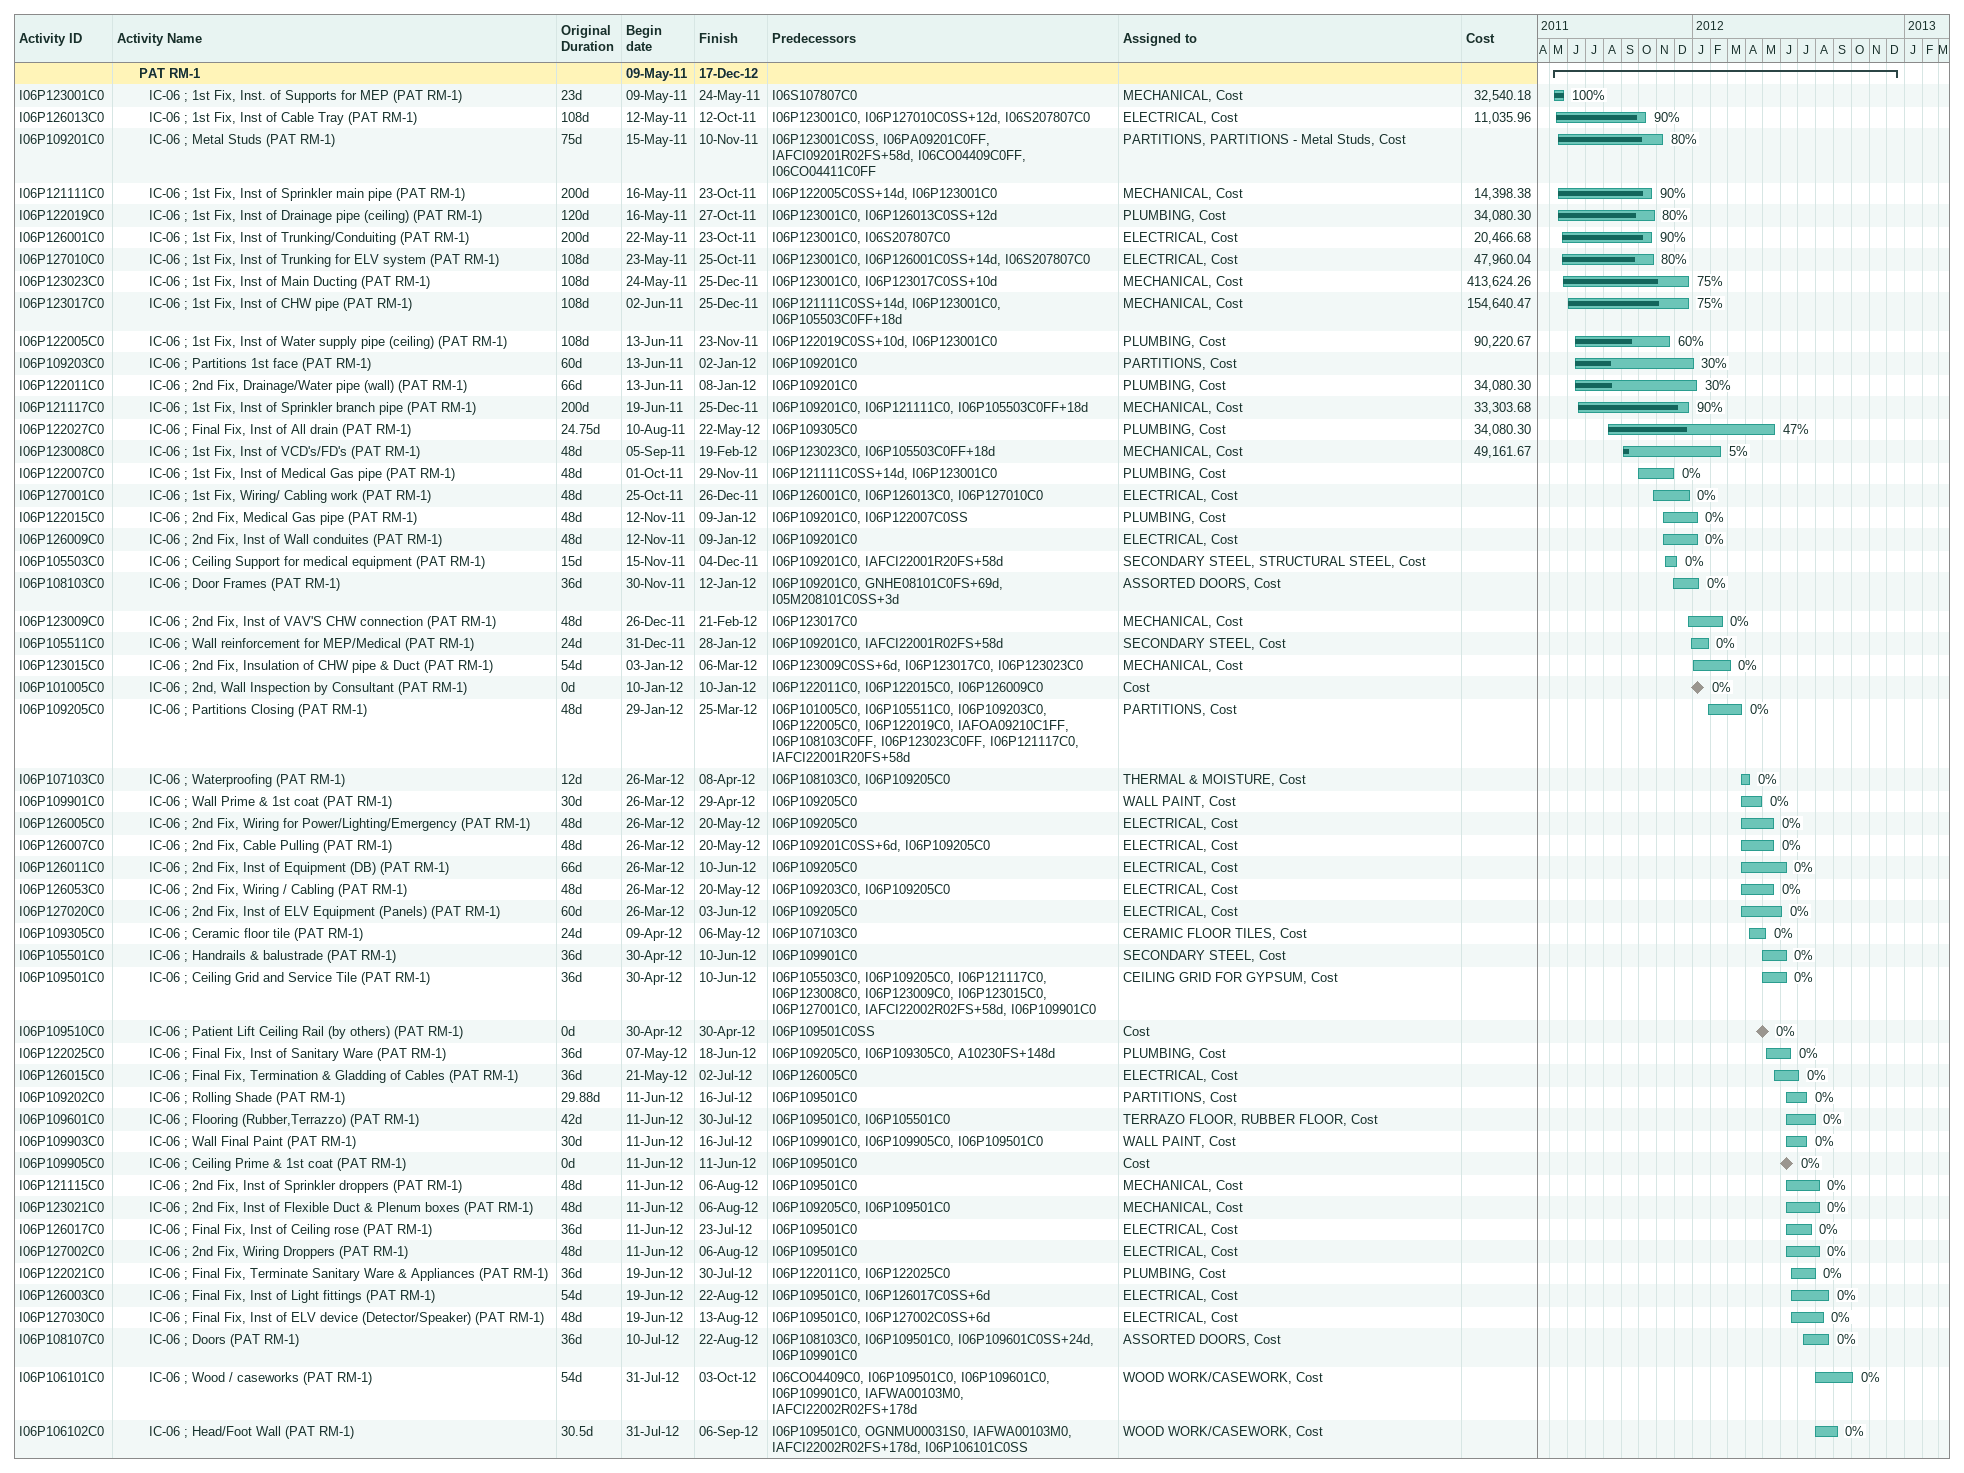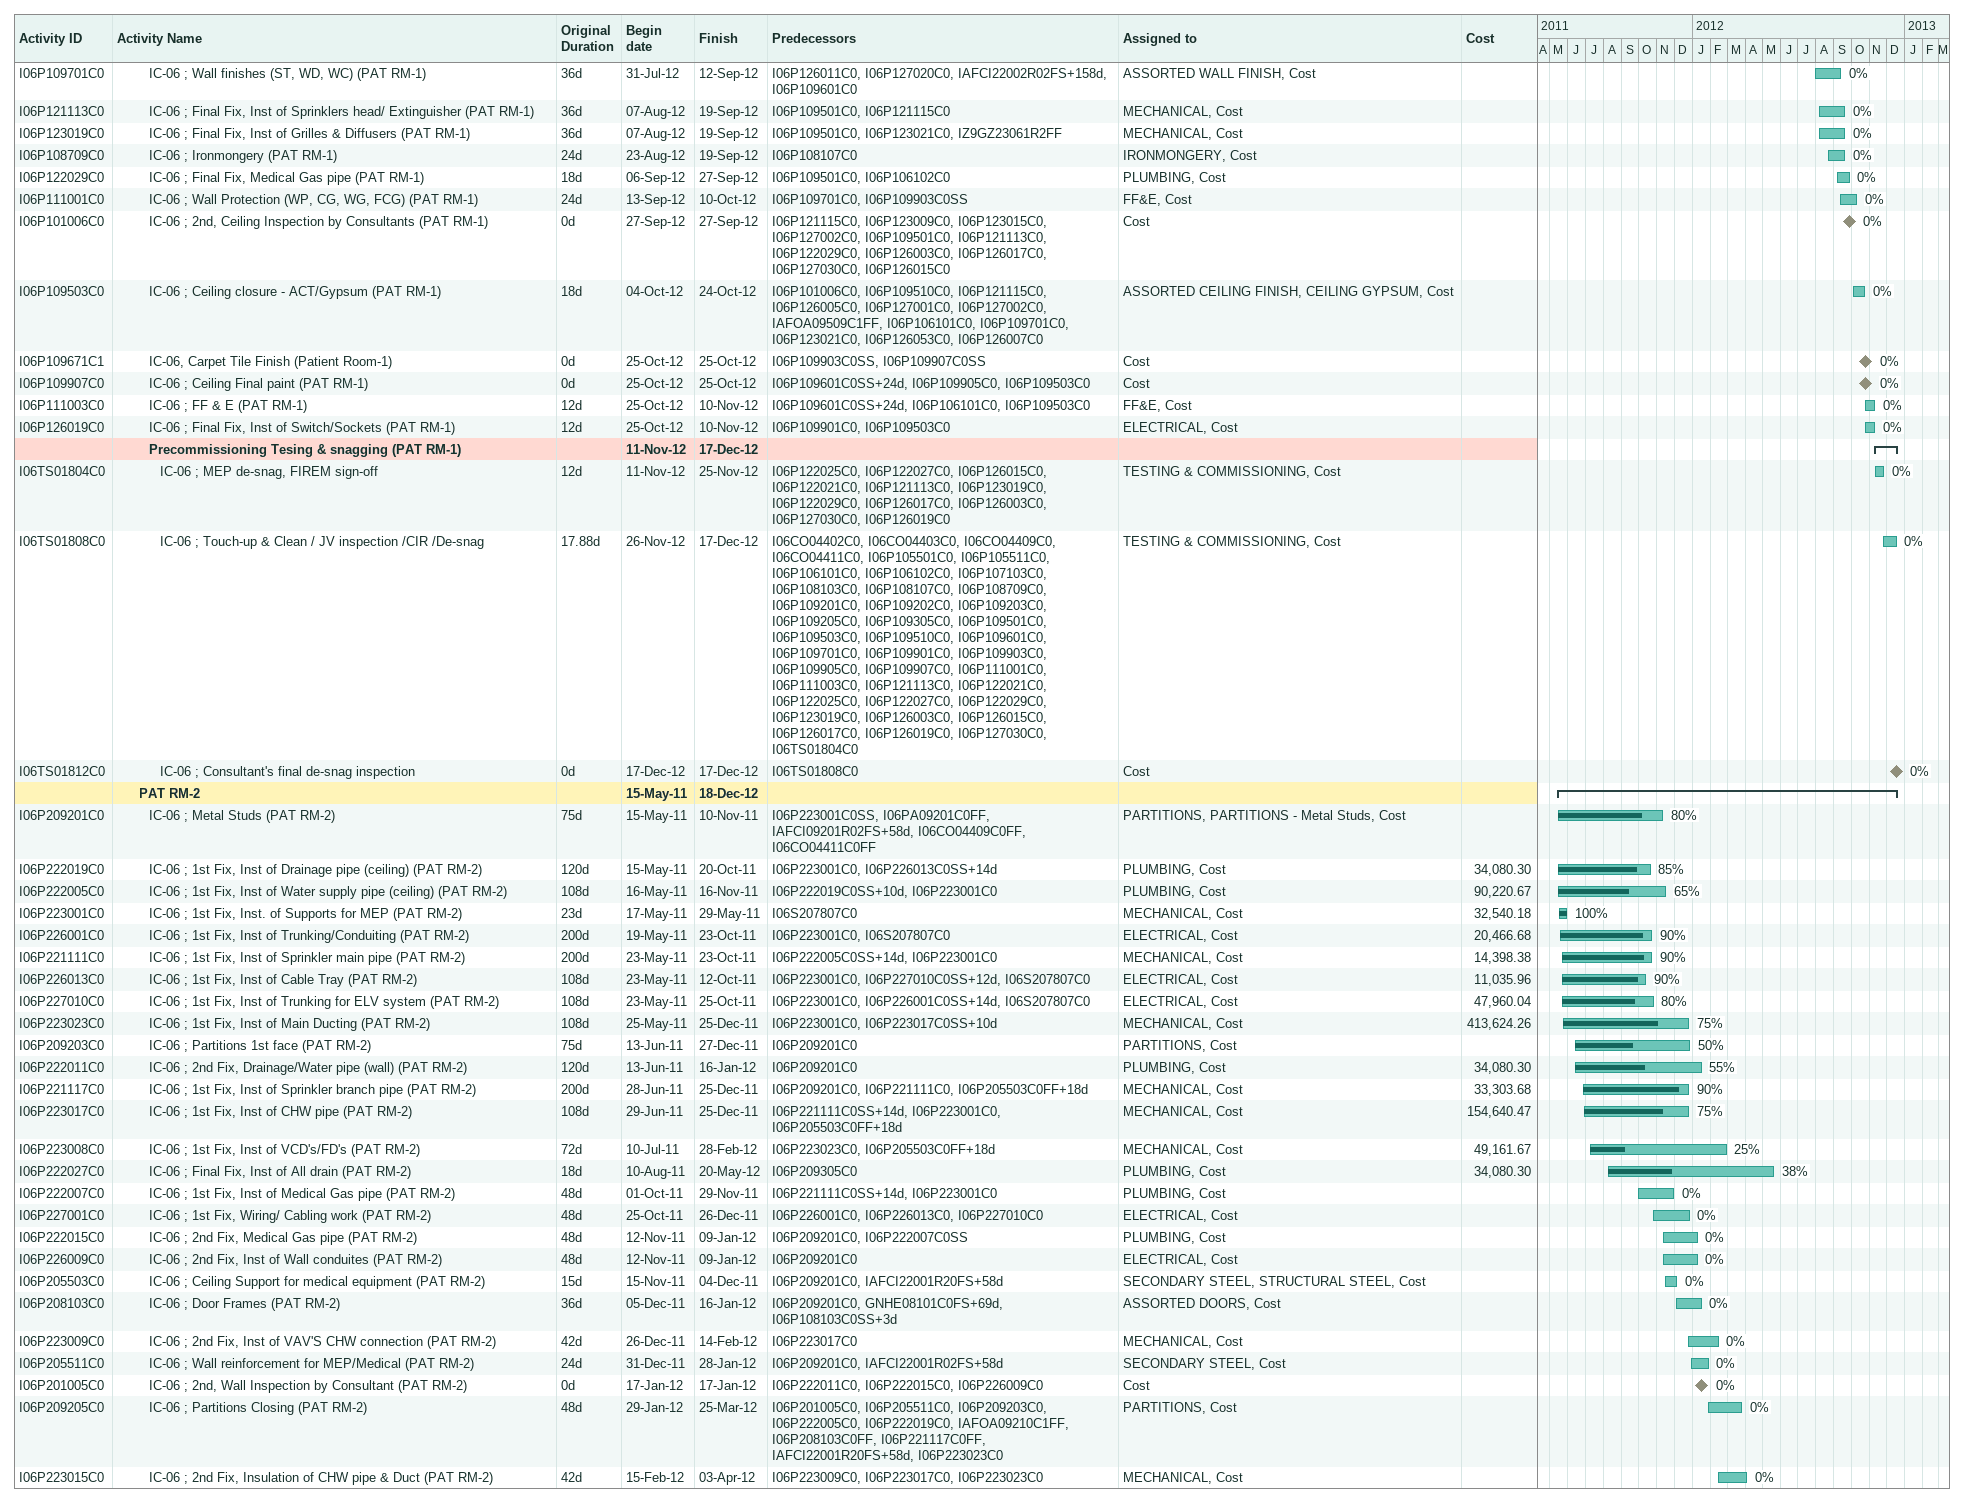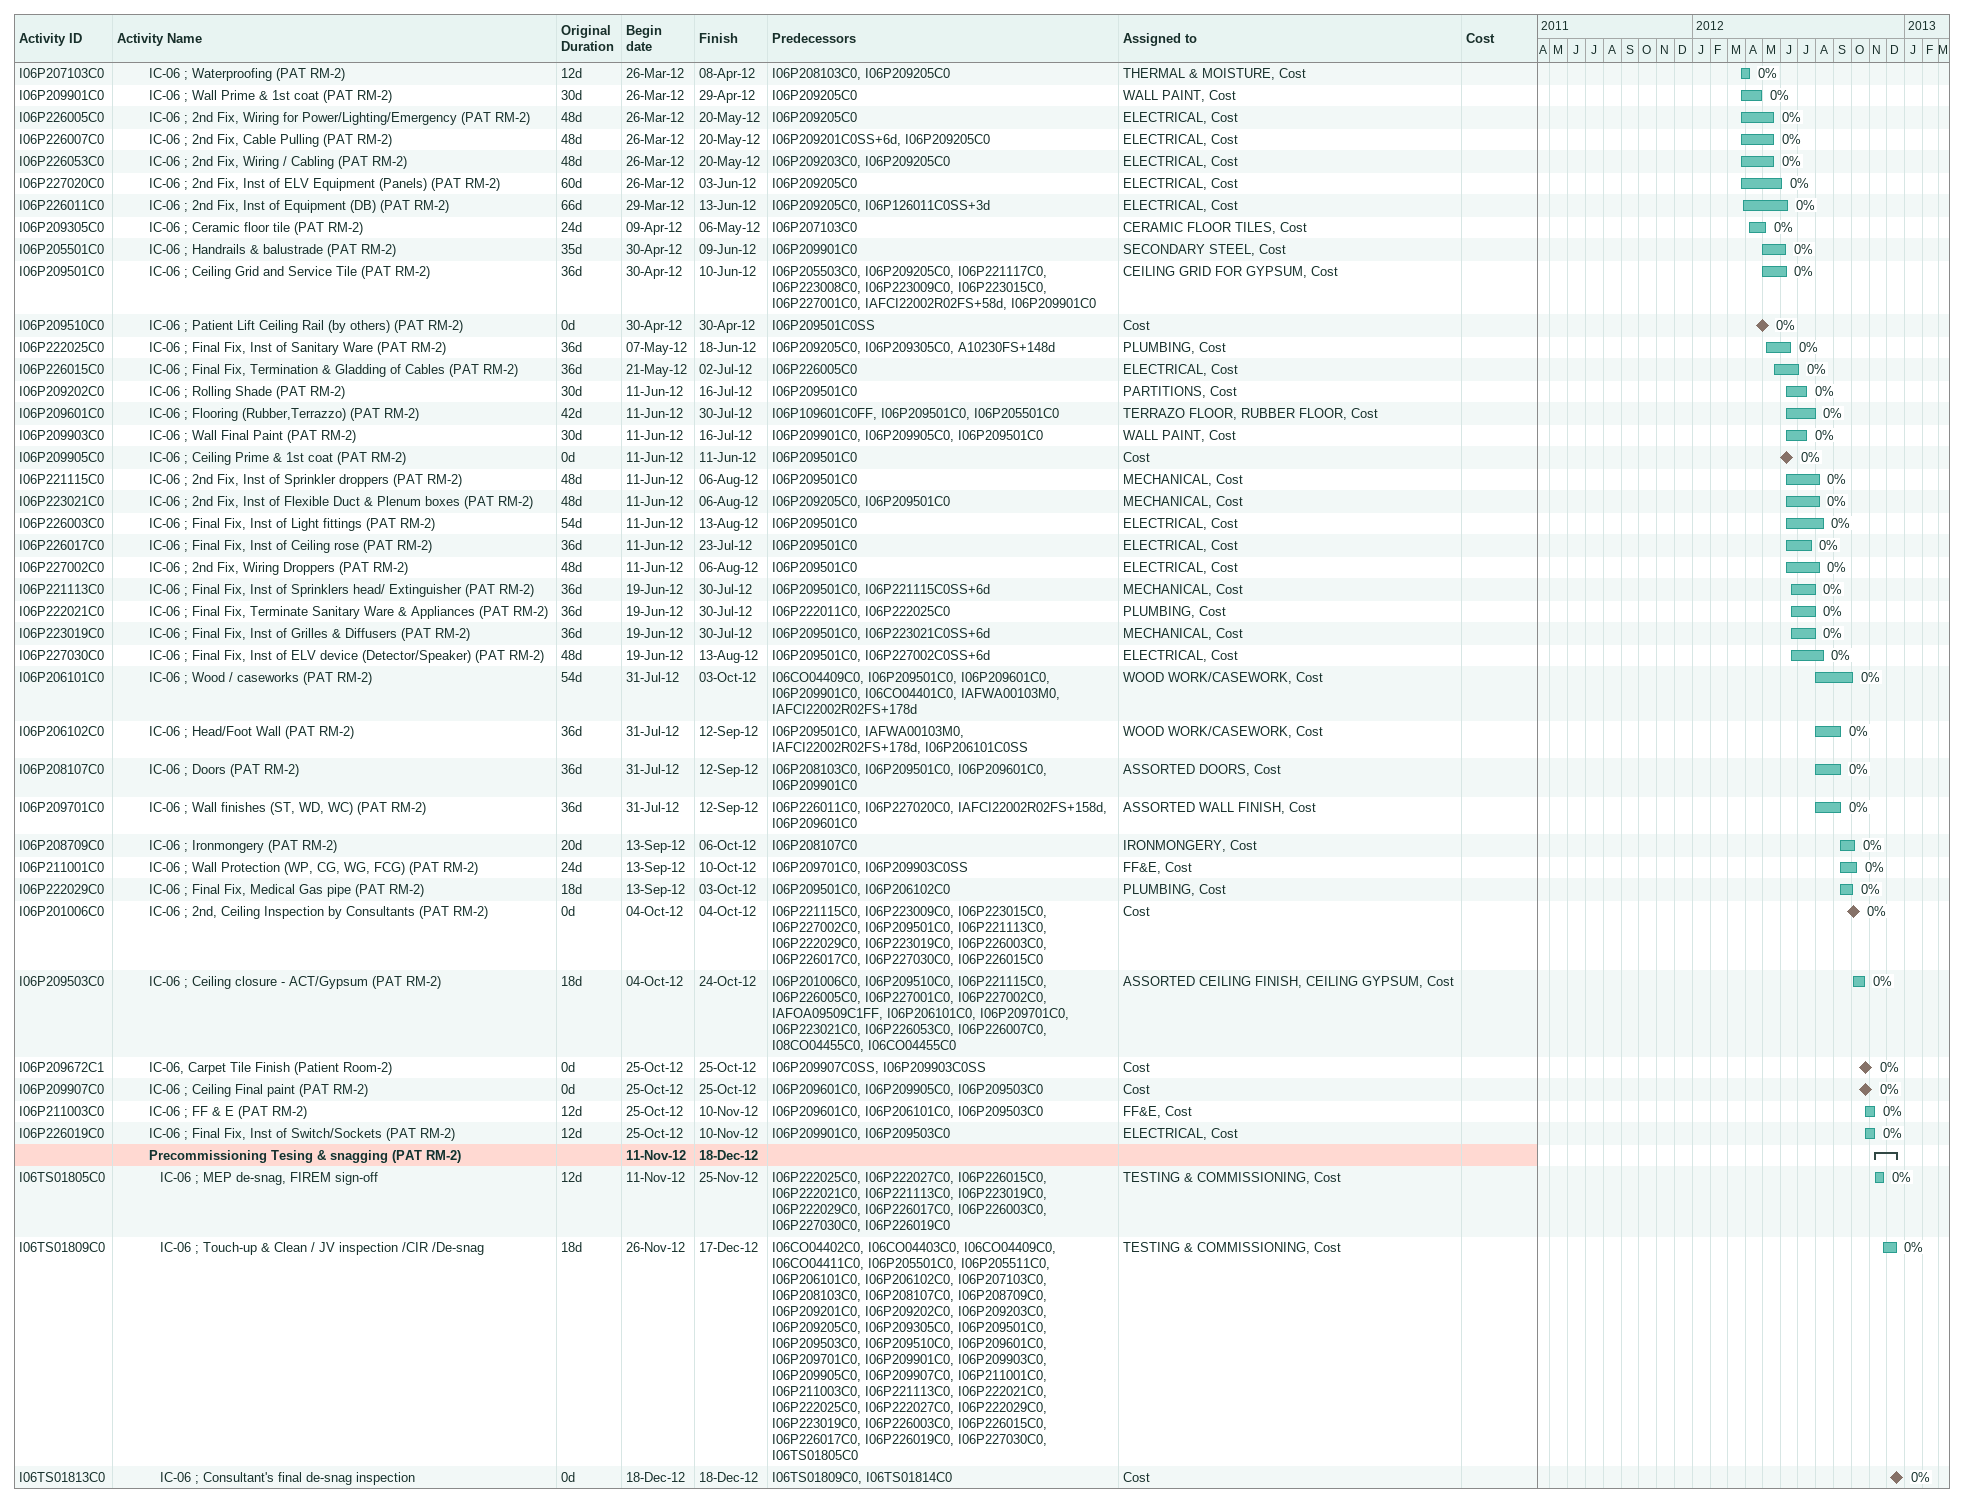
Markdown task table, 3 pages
| ID | Level | Task | Original duration | Start | Finish | Predecessors | Resources | % complete | Cost |
|---|---|---|---|---|---|---|---|---|---|
|  | 3 | **PAT RM-1** |  | 2011-05-09 | 2012-12-17 |  |  |  |  |
| I06P123001C0 | 4 | IC-06 ; 1st Fix, Inst. of Supports for MEP (PAT RM-1) | 23d | 2011-05-09 | 2011-05-24 | I06S107807C0 | MECHANICAL, Cost | 100 | 32540.18 |
| I06P126013C0 | 4 | IC-06 ; 1st Fix, Inst of Cable Tray (PAT RM-1) | 108d | 2011-05-12 | 2011-10-12 | I06P123001C0, I06P127010C0SS+12d, I06S207807C0 | ELECTRICAL, Cost | 90 | 11035.96 |
| I06P109201C0 | 4 | IC-06 ; Metal Studs (PAT RM-1) | 75d | 2011-05-15 | 2011-11-10 | I06P123001C0SS, I06PA09201C0FF, IAFCI09201R02FS+58d, I06CO04409C0FF, I06CO04411C0FF | PARTITIONS, PARTITIONS - Metal Studs, Cost | 80 |  |
| I06P121111C0 | 4 | IC-06 ; 1st Fix, Inst of Sprinkler main pipe (PAT RM-1) | 200d | 2011-05-16 | 2011-10-23 | I06P122005C0SS+14d, I06P123001C0 | MECHANICAL, Cost | 90 | 14398.38 |
| I06P122019C0 | 4 | IC-06 ; 1st Fix, Inst of Drainage pipe (ceiling) (PAT RM-1) | 120d | 2011-05-16 | 2011-10-27 | I06P123001C0, I06P126013C0SS+12d | PLUMBING, Cost | 80 | 34080.30 |
| I06P126001C0 | 4 | IC-06 ; 1st Fix, Inst of Trunking/Conduiting (PAT RM-1) | 200d | 2011-05-22 | 2011-10-23 | I06P123001C0, I06S207807C0 | ELECTRICAL, Cost | 90 | 20466.68 |
| I06P127010C0 | 4 | IC-06 ; 1st Fix, Inst of Trunking for ELV system (PAT RM-1) | 108d | 2011-05-23 | 2011-10-25 | I06P123001C0, I06P126001C0SS+14d, I06S207807C0 | ELECTRICAL, Cost | 80 | 47960.04 |
| I06P123023C0 | 4 | IC-06 ; 1st Fix, Inst of Main Ducting (PAT RM-1) | 108d | 2011-05-24 | 2011-12-25 | I06P123001C0, I06P123017C0SS+10d | MECHANICAL, Cost | 75 | 413624.26 |
| I06P123017C0 | 4 | IC-06 ; 1st Fix, Inst of CHW pipe (PAT RM-1) | 108d | 2011-06-02 | 2011-12-25 | I06P121111C0SS+14d, I06P123001C0, I06P105503C0FF+18d | MECHANICAL, Cost | 75 | 154640.47 |
| I06P122005C0 | 4 | IC-06 ; 1st Fix, Inst of Water supply pipe (ceiling) (PAT RM-1) | 108d | 2011-06-13 | 2011-11-23 | I06P122019C0SS+10d, I06P123001C0 | PLUMBING, Cost | 60 | 90220.67 |
| I06P109203C0 | 4 | IC-06 ; Partitions 1st face (PAT RM-1) | 60d | 2011-06-13 | 2012-01-02 | I06P109201C0 | PARTITIONS, Cost | 30 |  |
| I06P122011C0 | 4 | IC-06 ; 2nd Fix, Drainage/Water pipe (wall) (PAT RM-1) | 66d | 2011-06-13 | 2012-01-08 | I06P109201C0 | PLUMBING, Cost | 30 | 34080.30 |
| I06P121117C0 | 4 | IC-06 ; 1st Fix, Inst of Sprinkler branch pipe (PAT RM-1) | 200d | 2011-06-19 | 2011-12-25 | I06P109201C0, I06P121111C0, I06P105503C0FF+18d | MECHANICAL, Cost | 90 | 33303.68 |
| I06P122027C0 | 4 | IC-06 ; Final Fix, Inst of All drain (PAT RM-1) | 24.75d | 2011-08-10 | 2012-05-22 | I06P109305C0 | PLUMBING, Cost | 47 | 34080.30 |
| I06P123008C0 | 4 | IC-06 ; 1st Fix, Inst of VCD's/FD's (PAT RM-1) | 48d | 2011-09-05 | 2012-02-19 | I06P123023C0, I06P105503C0FF+18d | MECHANICAL, Cost | 5 | 49161.67 |
| I06P122007C0 | 4 | IC-06 ; 1st Fix, Inst of Medical Gas pipe (PAT RM-1) | 48d | 2011-10-01 | 2011-11-29 | I06P121111C0SS+14d, I06P123001C0 | PLUMBING, Cost | 0 |  |
| I06P127001C0 | 4 | IC-06 ; 1st Fix, Wiring/ Cabling work (PAT RM-1) | 48d | 2011-10-25 | 2011-12-26 | I06P126001C0, I06P126013C0, I06P127010C0 | ELECTRICAL, Cost | 0 |  |
| I06P122015C0 | 4 | IC-06 ; 2nd Fix, Medical Gas pipe (PAT RM-1) | 48d | 2011-11-12 | 2012-01-09 | I06P109201C0, I06P122007C0SS | PLUMBING, Cost | 0 |  |
| I06P126009C0 | 4 | IC-06 ; 2nd Fix, Inst of Wall conduites (PAT RM-1) | 48d | 2011-11-12 | 2012-01-09 | I06P109201C0 | ELECTRICAL, Cost | 0 |  |
| I06P105503C0 | 4 | IC-06 ; Ceiling Support for medical equipment (PAT RM-1) | 15d | 2011-11-15 | 2011-12-04 | I06P109201C0, IAFCI22001R20FS+58d | SECONDARY STEEL, STRUCTURAL STEEL, Cost | 0 |  |
| I06P108103C0 | 4 | IC-06 ; Door Frames (PAT RM-1) | 36d | 2011-11-30 | 2012-01-12 | I06P109201C0, GNHE08101C0FS+69d, I05M208101C0SS+3d | ASSORTED DOORS, Cost | 0 |  |
| I06P123009C0 | 4 | IC-06 ; 2nd Fix, Inst of VAV'S CHW connection (PAT RM-1) | 48d | 2011-12-26 | 2012-02-21 | I06P123017C0 | MECHANICAL, Cost | 0 |  |
| I06P105511C0 | 4 | IC-06 ; Wall reinforcement for MEP/Medical (PAT RM-1) | 24d | 2011-12-31 | 2012-01-28 | I06P109201C0, IAFCI22001R02FS+58d | SECONDARY STEEL, Cost | 0 |  |
| I06P123015C0 | 4 | IC-06 ; 2nd Fix, Insulation of CHW pipe & Duct (PAT RM-1) | 54d | 2012-01-03 | 2012-03-06 | I06P123009C0SS+6d, I06P123017C0, I06P123023C0 | MECHANICAL, Cost | 0 |  |
| I06P101005C0 | 4 | IC-06 ; 2nd, Wall Inspection by Consultant (PAT RM-1) | 0d | 2012-01-10 | 2012-01-10 | I06P122011C0, I06P122015C0, I06P126009C0 | Cost | 0 |  |
| I06P109205C0 | 4 | IC-06 ; Partitions Closing (PAT RM-1) | 48d | 2012-01-29 | 2012-03-25 | I06P101005C0, I06P105511C0, I06P109203C0, I06P122005C0, I06P122019C0, IAFOA09210C1FF, I06P108103C0FF, I06P123023C0FF, I06P121117C0, IAFCI22001R20FS+58d | PARTITIONS, Cost | 0 |  |
| I06P107103C0 | 4 | IC-06 ; Waterproofing (PAT RM-1) | 12d | 2012-03-26 | 2012-04-08 | I06P108103C0, I06P109205C0 | THERMAL & MOISTURE, Cost | 0 |  |
| I06P109901C0 | 4 | IC-06 ; Wall Prime & 1st coat (PAT RM-1) | 30d | 2012-03-26 | 2012-04-29 | I06P109205C0 | WALL PAINT, Cost | 0 |  |
| I06P126005C0 | 4 | IC-06 ; 2nd Fix, Wiring for Power/Lighting/Emergency (PAT RM-1) | 48d | 2012-03-26 | 2012-05-20 | I06P109205C0 | ELECTRICAL, Cost | 0 |  |
| I06P126007C0 | 4 | IC-06 ; 2nd Fix, Cable Pulling (PAT RM-1) | 48d | 2012-03-26 | 2012-05-20 | I06P109201C0SS+6d, I06P109205C0 | ELECTRICAL, Cost | 0 |  |
| I06P126011C0 | 4 | IC-06 ; 2nd Fix, Inst of Equipment (DB) (PAT RM-1) | 66d | 2012-03-26 | 2012-06-10 | I06P109205C0 | ELECTRICAL, Cost | 0 |  |
| I06P126053C0 | 4 | IC-06 ; 2nd Fix, Wiring / Cabling (PAT RM-1) | 48d | 2012-03-26 | 2012-05-20 | I06P109203C0, I06P109205C0 | ELECTRICAL, Cost | 0 |  |
| I06P127020C0 | 4 | IC-06 ; 2nd Fix, Inst of ELV Equipment (Panels) (PAT RM-1) | 60d | 2012-03-26 | 2012-06-03 | I06P109205C0 | ELECTRICAL, Cost | 0 |  |
| I06P109305C0 | 4 | IC-06 ; Ceramic floor tile (PAT RM-1) | 24d | 2012-04-09 | 2012-05-06 | I06P107103C0 | CERAMIC FLOOR TILES, Cost | 0 |  |
| I06P105501C0 | 4 | IC-06 ; Handrails & balustrade (PAT RM-1) | 36d | 2012-04-30 | 2012-06-10 | I06P109901C0 | SECONDARY STEEL, Cost | 0 |  |
| I06P109501C0 | 4 | IC-06 ; Ceiling Grid and Service Tile (PAT RM-1) | 36d | 2012-04-30 | 2012-06-10 | I06P105503C0, I06P109205C0, I06P121117C0, I06P123008C0, I06P123009C0, I06P123015C0, I06P127001C0, IAFCI22002R02FS+58d, I06P109901C0 | CEILING GRID FOR GYPSUM, Cost | 0 |  |
| I06P109510C0 | 4 | IC-06 ; Patient Lift Ceiling Rail (by others) (PAT RM-1) | 0d | 2012-04-30 | 2012-04-30 | I06P109501C0SS | Cost | 0 |  |
| I06P122025C0 | 4 | IC-06 ; Final Fix, Inst of Sanitary Ware (PAT RM-1) | 36d | 2012-05-07 | 2012-06-18 | I06P109205C0, I06P109305C0, A10230FS+148d | PLUMBING, Cost | 0 |  |
| I06P126015C0 | 4 | IC-06 ; Final Fix, Termination & Gladding of Cables (PAT RM-1) | 36d | 2012-05-21 | 2012-07-02 | I06P126005C0 | ELECTRICAL, Cost | 0 |  |
| I06P109202C0 | 4 | IC-06 ; Rolling Shade (PAT RM-1) | 29.88d | 2012-06-11 | 2012-07-16 | I06P109501C0 | PARTITIONS, Cost | 0 |  |
| I06P109601C0 | 4 | IC-06 ; Flooring (Rubber,Terrazzo) (PAT RM-1) | 42d | 2012-06-11 | 2012-07-30 | I06P109501C0, I06P105501C0 | TERRAZO FLOOR, RUBBER FLOOR, Cost | 0 |  |
| I06P109903C0 | 4 | IC-06 ; Wall Final Paint (PAT RM-1) | 30d | 2012-06-11 | 2012-07-16 | I06P109901C0, I06P109905C0, I06P109501C0 | WALL PAINT, Cost | 0 |  |
| I06P109905C0 | 4 | IC-06 ; Ceiling Prime & 1st coat (PAT RM-1) | 0d | 2012-06-11 | 2012-06-11 | I06P109501C0 | Cost | 0 |  |
| I06P121115C0 | 4 | IC-06 ; 2nd Fix, Inst of Sprinkler droppers (PAT RM-1) | 48d | 2012-06-11 | 2012-08-06 | I06P109501C0 | MECHANICAL, Cost | 0 |  |
| I06P123021C0 | 4 | IC-06 ; 2nd Fix, Inst of Flexible Duct & Plenum boxes (PAT RM-1) | 48d | 2012-06-11 | 2012-08-06 | I06P109205C0, I06P109501C0 | MECHANICAL, Cost | 0 |  |
| I06P126017C0 | 4 | IC-06 ; Final Fix, Inst of Ceiling rose (PAT RM-1) | 36d | 2012-06-11 | 2012-07-23 | I06P109501C0 | ELECTRICAL, Cost | 0 |  |
| I06P127002C0 | 4 | IC-06 ; 2nd Fix, Wiring Droppers (PAT RM-1) | 48d | 2012-06-11 | 2012-08-06 | I06P109501C0 | ELECTRICAL, Cost | 0 |  |
| I06P122021C0 | 4 | IC-06 ; Final Fix, Terminate Sanitary Ware & Appliances (PAT RM-1) | 36d | 2012-06-19 | 2012-07-30 | I06P122011C0, I06P122025C0 | PLUMBING, Cost | 0 |  |
| I06P126003C0 | 4 | IC-06 ; Final Fix, Inst of Light fittings (PAT RM-1) | 54d | 2012-06-19 | 2012-08-22 | I06P109501C0, I06P126017C0SS+6d | ELECTRICAL, Cost | 0 |  |
| I06P127030C0 | 4 | IC-06 ; Final Fix, Inst of ELV device (Detector/Speaker) (PAT RM-1) | 48d | 2012-06-19 | 2012-08-13 | I06P109501C0, I06P127002C0SS+6d | ELECTRICAL, Cost | 0 |  |
| I06P108107C0 | 4 | IC-06 ; Doors (PAT RM-1) | 36d | 2012-07-10 | 2012-08-22 | I06P108103C0, I06P109501C0, I06P109601C0SS+24d, I06P109901C0 | ASSORTED DOORS, Cost | 0 |  |
| I06P106101C0 | 4 | IC-06 ; Wood / caseworks (PAT RM-1) | 54d | 2012-07-31 | 2012-10-03 | I06CO04409C0, I06P109501C0, I06P109601C0, I06P109901C0, IAFWA00103M0, IAFCI22002R02FS+178d | WOOD WORK/CASEWORK, Cost | 0 |  |
| I06P106102C0 | 4 | IC-06 ; Head/Foot Wall (PAT RM-1) | 30.5d | 2012-07-31 | 2012-09-06 | I06P109501C0, OGNMU00031S0, IAFWA00103M0, IAFCI22002R02FS+178d, I06P106101C0SS | WOOD WORK/CASEWORK, Cost | 0 |  |
| I06P109701C0 | 4 | IC-06 ; Wall finishes (ST, WD, WC) (PAT RM-1) | 36d | 2012-07-31 | 2012-09-12 | I06P126011C0, I06P127020C0, IAFCI22002R02FS+158d, I06P109601C0 | ASSORTED WALL FINISH, Cost | 0 |  |
| I06P121113C0 | 4 | IC-06 ; Final Fix, Inst of Sprinklers head/ Extinguisher (PAT RM-1) | 36d | 2012-08-07 | 2012-09-19 | I06P109501C0, I06P121115C0 | MECHANICAL, Cost | 0 |  |
| I06P123019C0 | 4 | IC-06 ; Final Fix, Inst of Grilles & Diffusers (PAT RM-1) | 36d | 2012-08-07 | 2012-09-19 | I06P109501C0, I06P123021C0, IZ9GZ23061R2FF | MECHANICAL, Cost | 0 |  |
| I06P108709C0 | 4 | IC-06 ; Ironmongery (PAT RM-1) | 24d | 2012-08-23 | 2012-09-19 | I06P108107C0 | IRONMONGERY, Cost | 0 |  |
| I06P122029C0 | 4 | IC-06 ; Final Fix, Medical Gas pipe (PAT RM-1) | 18d | 2012-09-06 | 2012-09-27 | I06P109501C0, I06P106102C0 | PLUMBING, Cost | 0 |  |
| I06P111001C0 | 4 | IC-06 ; Wall Protection (WP, CG, WG, FCG) (PAT RM-1) | 24d | 2012-09-13 | 2012-10-10 | I06P109701C0, I06P109903C0SS | FF&E, Cost | 0 |  |
| I06P101006C0 | 4 | IC-06 ; 2nd, Ceiling Inspection by Consultants (PAT RM-1) | 0d | 2012-09-27 | 2012-09-27 | I06P121115C0, I06P123009C0, I06P123015C0, I06P127002C0, I06P109501C0, I06P121113C0, I06P122029C0, I06P126003C0, I06P126017C0, I06P127030C0, I06P126015C0 | Cost | 0 |  |
| I06P109503C0 | 4 | IC-06 ; Ceiling closure - ACT/Gypsum (PAT RM-1) | 18d | 2012-10-04 | 2012-10-24 | I06P101006C0, I06P109510C0, I06P121115C0, I06P126005C0, I06P127001C0, I06P127002C0, IAFOA09509C1FF, I06P106101C0, I06P109701C0, I06P123021C0, I06P126053C0, I06P126007C0 | ASSORTED CEILING FINISH, CEILING GYPSUM, Cost | 0 |  |
| I06P109671C1 | 4 | IC-06, Carpet Tile Finish (Patient Room-1) | 0d | 2012-10-25 | 2012-10-25 | I06P109903C0SS, I06P109907C0SS | Cost | 0 |  |
| I06P109907C0 | 4 | IC-06 ; Ceiling Final paint (PAT RM-1) | 0d | 2012-10-25 | 2012-10-25 | I06P109601C0SS+24d, I06P109905C0, I06P109503C0 | Cost | 0 |  |
| I06P111003C0 | 4 | IC-06 ; FF & E (PAT RM-1) | 12d | 2012-10-25 | 2012-11-10 | I06P109601C0SS+24d, I06P106101C0, I06P109503C0 | FF&E, Cost | 0 |  |
| I06P126019C0 | 4 | IC-06 ; Final Fix, Inst of Switch/Sockets (PAT RM-1) | 12d | 2012-10-25 | 2012-11-10 | I06P109901C0, I06P109503C0 | ELECTRICAL, Cost | 0 |  |
|  | 4 | **Precommissioning Tesing & snagging (PAT RM-1)** |  | 2012-11-11 | 2012-12-17 |  |  |  |  |
| I06TS01804C0 | 5 | IC-06 ; MEP de-snag, FIREM sign-off | 12d | 2012-11-11 | 2012-11-25 | I06P122025C0, I06P122027C0, I06P126015C0, I06P122021C0, I06P121113C0, I06P123019C0, I06P122029C0, I06P126017C0, I06P126003C0, I06P127030C0, I06P126019C0 | TESTING & COMMISSIONING, Cost | 0 |  |
| I06TS01808C0 | 5 | IC-06 ; Touch-up & Clean / JV inspection /CIR /De-snag | 17.88d | 2012-11-26 | 2012-12-17 | I06CO04402C0, I06CO04403C0, I06CO04409C0, I06CO04411C0, I06P105501C0, I06P105511C0, I06P106101C0, I06P106102C0, I06P107103C0, I06P108103C0, I06P108107C0, I06P108709C0, I06P109201C0, I06P109202C0, I06P109203C0, I06P109205C0, I06P109305C0, I06P109501C0, I06P109503C0, I06P109510C0, I06P109601C0, I06P109701C0, I06P109901C0, I06P109903C0, I06P109905C0, I06P109907C0, I06P111001C0, I06P111003C0, I06P121113C0, I06P122021C0, I06P122025C0, I06P122027C0, I06P122029C0, I06P123019C0, I06P126003C0, I06P126015C0, I06P126017C0, I06P126019C0, I06P127030C0, I06TS01804C0 | TESTING & COMMISSIONING, Cost | 0 |  |
| I06TS01812C0 | 5 | IC-06 ; Consultant's final de-snag inspection | 0d | 2012-12-17 | 2012-12-17 | I06TS01808C0 | Cost | 0 |  |
|  | 3 | **PAT RM-2** |  | 2011-05-15 | 2012-12-18 |  |  |  |  |
| I06P209201C0 | 4 | IC-06 ; Metal Studs (PAT RM-2) | 75d | 2011-05-15 | 2011-11-10 | I06P223001C0SS, I06PA09201C0FF, IAFCI09201R02FS+58d, I06CO04409C0FF, I06CO04411C0FF | PARTITIONS, PARTITIONS - Metal Studs, Cost | 80 |  |
| I06P222019C0 | 4 | IC-06 ; 1st Fix, Inst of Drainage pipe (ceiling) (PAT RM-2) | 120d | 2011-05-15 | 2011-10-20 | I06P223001C0, I06P226013C0SS+14d | PLUMBING, Cost | 85 | 34080.30 |
| I06P222005C0 | 4 | IC-06 ; 1st Fix, Inst of Water supply pipe (ceiling) (PAT RM-2) | 108d | 2011-05-16 | 2011-11-16 | I06P222019C0SS+10d, I06P223001C0 | PLUMBING, Cost | 65 | 90220.67 |
| I06P223001C0 | 4 | IC-06 ; 1st Fix, Inst. of Supports for MEP (PAT RM-2) | 23d | 2011-05-17 | 2011-05-29 | I06S207807C0 | MECHANICAL, Cost | 100 | 32540.18 |
| I06P226001C0 | 4 | IC-06 ; 1st Fix, Inst of Trunking/Conduiting (PAT RM-2) | 200d | 2011-05-19 | 2011-10-23 | I06P223001C0, I06S207807C0 | ELECTRICAL, Cost | 90 | 20466.68 |
| I06P221111C0 | 4 | IC-06 ; 1st Fix, Inst of Sprinkler main pipe (PAT RM-2) | 200d | 2011-05-23 | 2011-10-23 | I06P222005C0SS+14d, I06P223001C0 | MECHANICAL, Cost | 90 | 14398.38 |
| I06P226013C0 | 4 | IC-06 ; 1st Fix, Inst of Cable Tray (PAT RM-2) | 108d | 2011-05-23 | 2011-10-12 | I06P223001C0, I06P227010C0SS+12d, I06S207807C0 | ELECTRICAL, Cost | 90 | 11035.96 |
| I06P227010C0 | 4 | IC-06 ; 1st Fix, Inst of Trunking for ELV system (PAT RM-2) | 108d | 2011-05-23 | 2011-10-25 | I06P223001C0, I06P226001C0SS+14d, I06S207807C0 | ELECTRICAL, Cost | 80 | 47960.04 |
| I06P223023C0 | 4 | IC-06 ; 1st Fix, Inst of Main Ducting (PAT RM-2) | 108d | 2011-05-25 | 2011-12-25 | I06P223001C0, I06P223017C0SS+10d | MECHANICAL, Cost | 75 | 413624.26 |
| I06P209203C0 | 4 | IC-06 ; Partitions 1st face (PAT RM-2) | 75d | 2011-06-13 | 2011-12-27 | I06P209201C0 | PARTITIONS, Cost | 50 |  |
| I06P222011C0 | 4 | IC-06 ; 2nd Fix, Drainage/Water pipe (wall) (PAT RM-2) | 120d | 2011-06-13 | 2012-01-16 | I06P209201C0 | PLUMBING, Cost | 55 | 34080.30 |
| I06P221117C0 | 4 | IC-06 ; 1st Fix, Inst of Sprinkler branch pipe (PAT RM-2) | 200d | 2011-06-28 | 2011-12-25 | I06P209201C0, I06P221111C0, I06P205503C0FF+18d | MECHANICAL, Cost | 90 | 33303.68 |
| I06P223017C0 | 4 | IC-06 ; 1st Fix, Inst of CHW pipe (PAT RM-2) | 108d | 2011-06-29 | 2011-12-25 | I06P221111C0SS+14d, I06P223001C0, I06P205503C0FF+18d | MECHANICAL, Cost | 75 | 154640.47 |
| I06P223008C0 | 4 | IC-06 ; 1st Fix, Inst of VCD's/FD's (PAT RM-2) | 72d | 2011-07-10 | 2012-02-28 | I06P223023C0, I06P205503C0FF+18d | MECHANICAL, Cost | 25 | 49161.67 |
| I06P222027C0 | 4 | IC-06 ; Final Fix, Inst of All drain (PAT RM-2) | 18d | 2011-08-10 | 2012-05-20 | I06P209305C0 | PLUMBING, Cost | 38 | 34080.30 |
| I06P222007C0 | 4 | IC-06 ; 1st Fix, Inst of Medical Gas pipe (PAT RM-2) | 48d | 2011-10-01 | 2011-11-29 | I06P221111C0SS+14d, I06P223001C0 | PLUMBING, Cost | 0 |  |
| I06P227001C0 | 4 | IC-06 ; 1st Fix, Wiring/ Cabling work (PAT RM-2) | 48d | 2011-10-25 | 2011-12-26 | I06P226001C0, I06P226013C0, I06P227010C0 | ELECTRICAL, Cost | 0 |  |
| I06P222015C0 | 4 | IC-06 ; 2nd Fix, Medical Gas pipe (PAT RM-2) | 48d | 2011-11-12 | 2012-01-09 | I06P209201C0, I06P222007C0SS | PLUMBING, Cost | 0 |  |
| I06P226009C0 | 4 | IC-06 ; 2nd Fix, Inst of Wall conduites (PAT RM-2) | 48d | 2011-11-12 | 2012-01-09 | I06P209201C0 | ELECTRICAL, Cost | 0 |  |
| I06P205503C0 | 4 | IC-06 ; Ceiling Support for medical equipment (PAT RM-2) | 15d | 2011-11-15 | 2011-12-04 | I06P209201C0, IAFCI22001R20FS+58d | SECONDARY STEEL, STRUCTURAL STEEL, Cost | 0 |  |
| I06P208103C0 | 4 | IC-06 ; Door Frames (PAT RM-2) | 36d | 2011-12-05 | 2012-01-16 | I06P209201C0, GNHE08101C0FS+69d, I06P108103C0SS+3d | ASSORTED DOORS, Cost | 0 |  |
| I06P223009C0 | 4 | IC-06 ; 2nd Fix, Inst of VAV'S CHW connection (PAT RM-2) | 42d | 2011-12-26 | 2012-02-14 | I06P223017C0 | MECHANICAL, Cost | 0 |  |
| I06P205511C0 | 4 | IC-06 ; Wall reinforcement for MEP/Medical (PAT RM-2) | 24d | 2011-12-31 | 2012-01-28 | I06P209201C0, IAFCI22001R02FS+58d | SECONDARY STEEL, Cost | 0 |  |
| I06P201005C0 | 4 | IC-06 ; 2nd, Wall Inspection by Consultant (PAT RM-2) | 0d | 2012-01-17 | 2012-01-17 | I06P222011C0, I06P222015C0, I06P226009C0 | Cost | 0 |  |
| I06P209205C0 | 4 | IC-06 ; Partitions Closing (PAT RM-2) | 48d | 2012-01-29 | 2012-03-25 | I06P201005C0, I06P205511C0, I06P209203C0, I06P222005C0, I06P222019C0, IAFOA09210C1FF, I06P208103C0FF, I06P221117C0FF, IAFCI22001R20FS+58d, I06P223023C0 | PARTITIONS, Cost | 0 |  |
| I06P223015C0 | 4 | IC-06 ; 2nd Fix, Insulation of CHW pipe & Duct (PAT RM-2) | 42d | 2012-02-15 | 2012-04-03 | I06P223009C0, I06P223017C0, I06P223023C0 | MECHANICAL, Cost | 0 |  |
| I06P207103C0 | 4 | IC-06 ; Waterproofing (PAT RM-2) | 12d | 2012-03-26 | 2012-04-08 | I06P208103C0, I06P209205C0 | THERMAL & MOISTURE, Cost | 0 |  |
| I06P209901C0 | 4 | IC-06 ; Wall Prime & 1st coat (PAT RM-2) | 30d | 2012-03-26 | 2012-04-29 | I06P209205C0 | WALL PAINT, Cost | 0 |  |
| I06P226005C0 | 4 | IC-06 ; 2nd Fix, Wiring for Power/Lighting/Emergency (PAT RM-2) | 48d | 2012-03-26 | 2012-05-20 | I06P209205C0 | ELECTRICAL, Cost | 0 |  |
| I06P226007C0 | 4 | IC-06 ; 2nd Fix, Cable Pulling (PAT RM-2) | 48d | 2012-03-26 | 2012-05-20 | I06P209201C0SS+6d, I06P209205C0 | ELECTRICAL, Cost | 0 |  |
| I06P226053C0 | 4 | IC-06 ; 2nd Fix, Wiring / Cabling (PAT RM-2) | 48d | 2012-03-26 | 2012-05-20 | I06P209203C0, I06P209205C0 | ELECTRICAL, Cost | 0 |  |
| I06P227020C0 | 4 | IC-06 ; 2nd Fix, Inst of ELV Equipment (Panels) (PAT RM-2) | 60d | 2012-03-26 | 2012-06-03 | I06P209205C0 | ELECTRICAL, Cost | 0 |  |
| I06P226011C0 | 4 | IC-06 ; 2nd Fix, Inst of Equipment (DB) (PAT RM-2) | 66d | 2012-03-29 | 2012-06-13 | I06P209205C0, I06P126011C0SS+3d | ELECTRICAL, Cost | 0 |  |
| I06P209305C0 | 4 | IC-06 ; Ceramic floor tile (PAT RM-2) | 24d | 2012-04-09 | 2012-05-06 | I06P207103C0 | CERAMIC FLOOR TILES, Cost | 0 |  |
| I06P205501C0 | 4 | IC-06 ; Handrails & balustrade (PAT RM-2) | 35d | 2012-04-30 | 2012-06-09 | I06P209901C0 | SECONDARY STEEL, Cost | 0 |  |
| I06P209501C0 | 4 | IC-06 ; Ceiling Grid and Service Tile (PAT RM-2) | 36d | 2012-04-30 | 2012-06-10 | I06P205503C0, I06P209205C0, I06P221117C0, I06P223008C0, I06P223009C0, I06P223015C0, I06P227001C0, IAFCI22002R02FS+58d, I06P209901C0 | CEILING GRID FOR GYPSUM, Cost | 0 |  |
| I06P209510C0 | 4 | IC-06 ; Patient Lift Ceiling Rail (by others) (PAT RM-2) | 0d | 2012-04-30 | 2012-04-30 | I06P209501C0SS | Cost | 0 |  |
| I06P222025C0 | 4 | IC-06 ; Final Fix, Inst of Sanitary Ware (PAT RM-2) | 36d | 2012-05-07 | 2012-06-18 | I06P209205C0, I06P209305C0, A10230FS+148d | PLUMBING, Cost | 0 |  |
| I06P226015C0 | 4 | IC-06 ; Final Fix, Termination & Gladding of Cables (PAT RM-2) | 36d | 2012-05-21 | 2012-07-02 | I06P226005C0 | ELECTRICAL, Cost | 0 |  |
| I06P209202C0 | 4 | IC-06 ; Rolling Shade (PAT RM-2) | 30d | 2012-06-11 | 2012-07-16 | I06P209501C0 | PARTITIONS, Cost | 0 |  |
| I06P209601C0 | 4 | IC-06 ; Flooring (Rubber,Terrazzo) (PAT RM-2) | 42d | 2012-06-11 | 2012-07-30 | I06P109601C0FF, I06P209501C0, I06P205501C0 | TERRAZO FLOOR, RUBBER FLOOR, Cost | 0 |  |
| I06P209903C0 | 4 | IC-06 ; Wall Final Paint (PAT RM-2) | 30d | 2012-06-11 | 2012-07-16 | I06P209901C0, I06P209905C0, I06P209501C0 | WALL PAINT, Cost | 0 |  |
| I06P209905C0 | 4 | IC-06 ; Ceiling Prime & 1st coat (PAT RM-2) | 0d | 2012-06-11 | 2012-06-11 | I06P209501C0 | Cost | 0 |  |
| I06P221115C0 | 4 | IC-06 ; 2nd Fix, Inst of Sprinkler droppers (PAT RM-2) | 48d | 2012-06-11 | 2012-08-06 | I06P209501C0 | MECHANICAL, Cost | 0 |  |
| I06P223021C0 | 4 | IC-06 ; 2nd Fix, Inst of Flexible Duct & Plenum boxes (PAT RM-2) | 48d | 2012-06-11 | 2012-08-06 | I06P209205C0, I06P209501C0 | MECHANICAL, Cost | 0 |  |
| I06P226003C0 | 4 | IC-06 ; Final Fix, Inst of Light fittings (PAT RM-2) | 54d | 2012-06-11 | 2012-08-13 | I06P209501C0 | ELECTRICAL, Cost | 0 |  |
| I06P226017C0 | 4 | IC-06 ; Final Fix, Inst of Ceiling rose (PAT RM-2) | 36d | 2012-06-11 | 2012-07-23 | I06P209501C0 | ELECTRICAL, Cost | 0 |  |
| I06P227002C0 | 4 | IC-06 ; 2nd Fix, Wiring Droppers (PAT RM-2) | 48d | 2012-06-11 | 2012-08-06 | I06P209501C0 | ELECTRICAL, Cost | 0 |  |
| I06P221113C0 | 4 | IC-06 ; Final Fix, Inst of Sprinklers head/ Extinguisher (PAT RM-2) | 36d | 2012-06-19 | 2012-07-30 | I06P209501C0, I06P221115C0SS+6d | MECHANICAL, Cost | 0 |  |
| I06P222021C0 | 4 | IC-06 ; Final Fix, Terminate Sanitary Ware & Appliances (PAT RM-2) | 36d | 2012-06-19 | 2012-07-30 | I06P222011C0, I06P222025C0 | PLUMBING, Cost | 0 |  |
| I06P223019C0 | 4 | IC-06 ; Final Fix, Inst of Grilles & Diffusers (PAT RM-2) | 36d | 2012-06-19 | 2012-07-30 | I06P209501C0, I06P223021C0SS+6d | MECHANICAL, Cost | 0 |  |
| I06P227030C0 | 4 | IC-06 ; Final Fix, Inst of ELV device (Detector/Speaker) (PAT RM-2) | 48d | 2012-06-19 | 2012-08-13 | I06P209501C0, I06P227002C0SS+6d | ELECTRICAL, Cost | 0 |  |
| I06P206101C0 | 4 | IC-06 ; Wood / caseworks (PAT RM-2) | 54d | 2012-07-31 | 2012-10-03 | I06CO04409C0, I06P209501C0, I06P209601C0, I06P209901C0, I06CO04401C0, IAFWA00103M0, IAFCI22002R02FS+178d | WOOD WORK/CASEWORK, Cost | 0 |  |
| I06P206102C0 | 4 | IC-06 ; Head/Foot Wall (PAT RM-2) | 36d | 2012-07-31 | 2012-09-12 | I06P209501C0, IAFWA00103M0, IAFCI22002R02FS+178d, I06P206101C0SS | WOOD WORK/CASEWORK, Cost | 0 |  |
| I06P208107C0 | 4 | IC-06 ; Doors (PAT RM-2) | 36d | 2012-07-31 | 2012-09-12 | I06P208103C0, I06P209501C0, I06P209601C0, I06P209901C0 | ASSORTED DOORS, Cost | 0 |  |
| I06P209701C0 | 4 | IC-06 ; Wall finishes (ST, WD, WC) (PAT RM-2) | 36d | 2012-07-31 | 2012-09-12 | I06P226011C0, I06P227020C0, IAFCI22002R02FS+158d, I06P209601C0 | ASSORTED WALL FINISH, Cost | 0 |  |
| I06P208709C0 | 4 | IC-06 ; Ironmongery (PAT RM-2) | 20d | 2012-09-13 | 2012-10-06 | I06P208107C0 | IRONMONGERY, Cost | 0 |  |
| I06P211001C0 | 4 | IC-06 ; Wall Protection (WP, CG, WG, FCG) (PAT RM-2) | 24d | 2012-09-13 | 2012-10-10 | I06P209701C0, I06P209903C0SS | FF&E, Cost | 0 |  |
| I06P222029C0 | 4 | IC-06 ; Final Fix, Medical Gas pipe (PAT RM-2) | 18d | 2012-09-13 | 2012-10-03 | I06P209501C0, I06P206102C0 | PLUMBING, Cost | 0 |  |
| I06P201006C0 | 4 | IC-06 ; 2nd, Ceiling Inspection by Consultants (PAT RM-2) | 0d | 2012-10-04 | 2012-10-04 | I06P221115C0, I06P223009C0, I06P223015C0, I06P227002C0, I06P209501C0, I06P221113C0, I06P222029C0, I06P223019C0, I06P226003C0, I06P226017C0, I06P227030C0, I06P226015C0 | Cost | 0 |  |
| I06P209503C0 | 4 | IC-06 ; Ceiling closure - ACT/Gypsum (PAT RM-2) | 18d | 2012-10-04 | 2012-10-24 | I06P201006C0, I06P209510C0, I06P221115C0, I06P226005C0, I06P227001C0, I06P227002C0, IAFOA09509C1FF, I06P206101C0, I06P209701C0, I06P223021C0, I06P226053C0, I06P226007C0, I08CO04455C0, I06CO04455C0 | ASSORTED CEILING FINISH, CEILING GYPSUM, Cost | 0 |  |
| I06P209672C1 | 4 | IC-06, Carpet Tile Finish (Patient Room-2) | 0d | 2012-10-25 | 2012-10-25 | I06P209907C0SS, I06P209903C0SS | Cost | 0 |  |
| I06P209907C0 | 4 | IC-06 ; Ceiling Final paint (PAT RM-2) | 0d | 2012-10-25 | 2012-10-25 | I06P209601C0, I06P209905C0, I06P209503C0 | Cost | 0 |  |
| I06P211003C0 | 4 | IC-06 ; FF & E (PAT RM-2) | 12d | 2012-10-25 | 2012-11-10 | I06P209601C0, I06P206101C0, I06P209503C0 | FF&E, Cost | 0 |  |
| I06P226019C0 | 4 | IC-06 ; Final Fix, Inst of Switch/Sockets (PAT RM-2) | 12d | 2012-10-25 | 2012-11-10 | I06P209901C0, I06P209503C0 | ELECTRICAL, Cost | 0 |  |
|  | 4 | **Precommissioning Tesing & snagging (PAT RM-2)** |  | 2012-11-11 | 2012-12-18 |  |  |  |  |
| I06TS01805C0 | 5 | IC-06 ; MEP de-snag, FIREM sign-off | 12d | 2012-11-11 | 2012-11-25 | I06P222025C0, I06P222027C0, I06P226015C0, I06P222021C0, I06P221113C0, I06P223019C0, I06P222029C0, I06P226017C0, I06P226003C0, I06P227030C0, I06P226019C0 | TESTING & COMMISSIONING, Cost | 0 |  |
| I06TS01809C0 | 5 | IC-06 ; Touch-up & Clean / JV inspection /CIR /De-snag | 18d | 2012-11-26 | 2012-12-17 | I06CO04402C0, I06CO04403C0, I06CO04409C0, I06CO04411C0, I06P205501C0, I06P205511C0, I06P206101C0, I06P206102C0, I06P207103C0, I06P208103C0, I06P208107C0, I06P208709C0, I06P209201C0, I06P209202C0, I06P209203C0, I06P209205C0, I06P209305C0, I06P209501C0, I06P209503C0, I06P209510C0, I06P209601C0, I06P209701C0, I06P209901C0, I06P209903C0, I06P209905C0, I06P209907C0, I06P211001C0, I06P211003C0, I06P221113C0, I06P222021C0, I06P222025C0, I06P222027C0, I06P222029C0, I06P223019C0, I06P226003C0, I06P226015C0, I06P226017C0, I06P226019C0, I06P227030C0, I06TS01805C0 | TESTING & COMMISSIONING, Cost | 0 |  |
| I06TS01813C0 | 5 | IC-06 ; Consultant's final de-snag inspection | 0d | 2012-12-18 | 2012-12-18 | I06TS01809C0, I06TS01814C0 | Cost | 0 |  |
